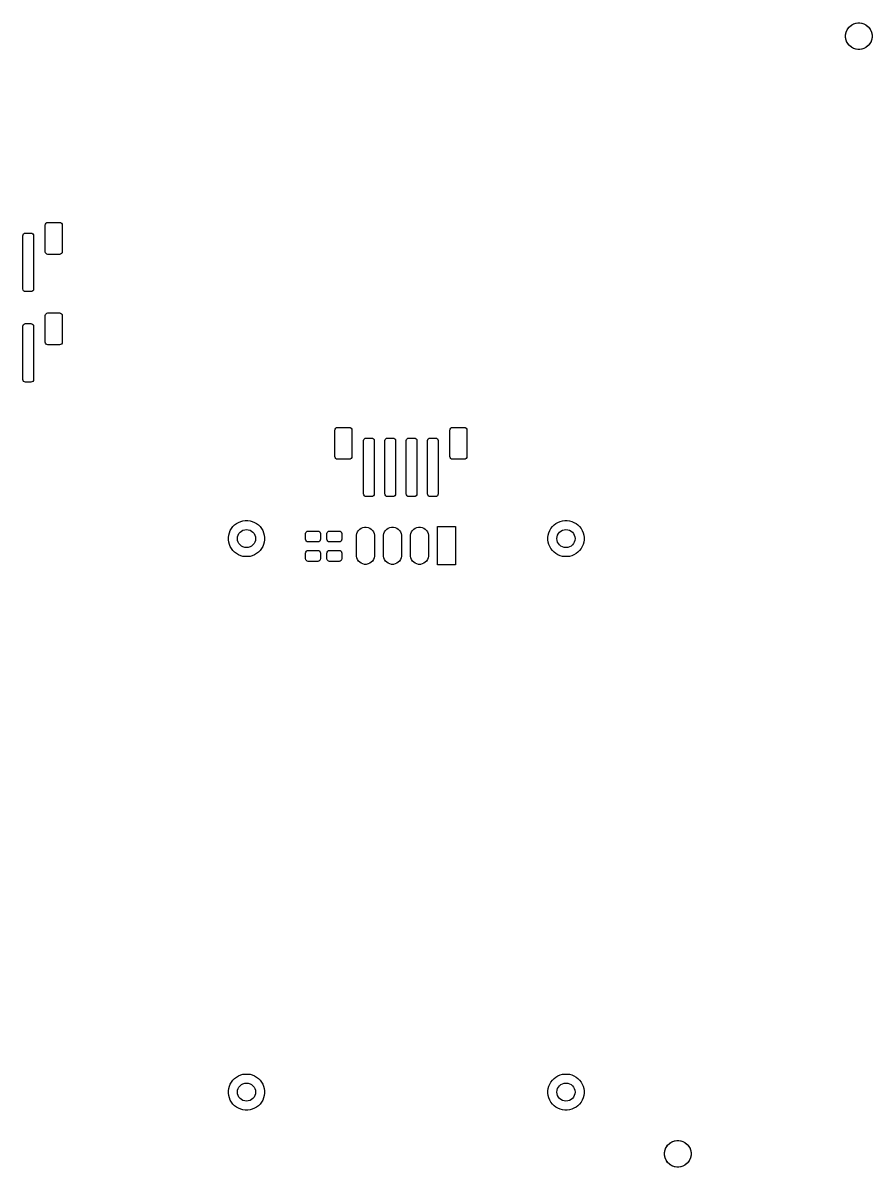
# Model space of a CAD drawing. Header units: inches. Extents: x 1.01 to 7.41, y -5.29 to -1.05.
# Drawn here: x 4.272 to 7.411, y -5.285 to -1.053 of the extents above; entities that cross this region are included whole.
import ezdxf

# ---------------------------------------------------------------- set-up
doc = ezdxf.new("R2010")
doc.units = ezdxf.units.IN
doc.header["$MEASUREMENT"] = 0
doc.layers.add('BLACK', color=250, linetype='CONTINUOUS')

msp = doc.modelspace()

# ---------------------------------------------------------------- linework, layer by layer
at = {"layer": 'BLACK', "linetype": 'CONTINUOUS'}
for p, q in [((7.3365, -1.0604), (7.3434, -1.0569)), ((7.3434, -1.0569), (7.3507, -1.0545)), ((7.3507, -1.0545), (7.3583, -1.0533)), ((7.3583, -1.0533), (7.3661, -1.0533)), ((7.3661, -1.0533), (7.3737, -1.0545)), ((7.3737, -1.0545), (7.381, -1.0569)), ((7.381, -1.0569), (7.3879, -1.0604)), ((7.3131, -1.0985), (7.3144, -1.0909)), ((7.3131, -1.1062), (7.3131, -1.0985)), ((7.3144, -1.0909), (7.3167, -1.0835)), ((7.3167, -1.0835), (7.3202, -1.0766)), ((7.3202, -1.0766), (7.3248, -1.0704)), ((7.3248, -1.0704), (7.3302, -1.0649)), ((7.3302, -1.0649), (7.3365, -1.0604)), ((7.3879, -1.0604), (7.3942, -1.0649)), ((7.3942, -1.0649), (7.3996, -1.0704)), ((7.3996, -1.0704), (7.4042, -1.0766)), ((7.4042, -1.0766), (7.4077, -1.0835)), ((7.4077, -1.0835), (7.4101, -1.0909)), ((7.4101, -1.0909), (7.4113, -1.0985)), ((7.4113, -1.0985), (7.4113, -1.1062)), ((7.3144, -1.1139), (7.3131, -1.1062)), ((7.3167, -1.1212), (7.3144, -1.1139)), ((7.3202, -1.1281), (7.3167, -1.1212)), ((7.3248, -1.1343), (7.3202, -1.1281)), ((7.3302, -1.1398), (7.3248, -1.1343)), ((7.3365, -1.1443), (7.3302, -1.1398)), ((7.3942, -1.1398), (7.3879, -1.1443)), ((7.3996, -1.1343), (7.3942, -1.1398)), ((7.4042, -1.1281), (7.3996, -1.1343)), ((7.4077, -1.1212), (7.4042, -1.1281)), ((7.4101, -1.1139), (7.4077, -1.1212)), ((7.4113, -1.1062), (7.4101, -1.1139)), ((7.3434, -1.1478), (7.3365, -1.1443)), ((7.3507, -1.1502), (7.3434, -1.1478)), ((7.3583, -1.1514), (7.3507, -1.1502)), ((7.3661, -1.1514), (7.3583, -1.1514)), ((7.3737, -1.1502), (7.3661, -1.1514)), ((7.381, -1.1478), (7.3737, -1.1502)), ((7.3879, -1.1443), (7.381, -1.1478)), ((4.3543, -1.8012), (4.3551, -1.7974)), ((4.3543, -1.8996), (4.3543, -1.8012)), ((4.3551, -1.7974), (4.3572, -1.7942)), ((4.3572, -1.7942), (4.3604, -1.7921)), ((4.3604, -1.7921), (4.3642, -1.7913)), ((4.3642, -1.7913), (4.4075, -1.7913)), ((4.4075, -1.7913), (4.4112, -1.7921)), ((4.4112, -1.7921), (4.4144, -1.7942)), ((4.4144, -1.7942), (4.4166, -1.7974)), ((4.4166, -1.7974), (4.4173, -1.8012)), ((4.4173, -1.8012), (4.4173, -1.8996)), ((4.2717, -1.8406), (4.2724, -1.8368)), ((4.2717, -2.0374), (4.2717, -1.8406)), ((4.2724, -1.8368), (4.2745, -1.8336)), ((4.2745, -1.8336), (4.2777, -1.8315)), ((4.2777, -1.8315), (4.2815, -1.8307)), ((4.2815, -1.8307), (4.3012, -1.8307)), ((4.3012, -1.8307), (4.3049, -1.8315)), ((4.3049, -1.8315), (4.3081, -1.8336)), ((4.3081, -1.8336), (4.3103, -1.8368)), ((4.3103, -1.8368), (4.311, -1.8406)), ((4.311, -1.8406), (4.311, -2.0374)), ((4.3551, -1.9034), (4.3543, -1.8996)), ((4.3572, -1.9066), (4.3551, -1.9034)), ((4.4166, -1.9034), (4.4144, -1.9066)), ((4.4173, -1.8996), (4.4166, -1.9034)), ((4.3604, -1.9087), (4.3572, -1.9066)), ((4.3642, -1.9094), (4.3604, -1.9087)), ((4.4075, -1.9094), (4.3642, -1.9094)), ((4.4112, -1.9087), (4.4075, -1.9094)), ((4.4144, -1.9066), (4.4112, -1.9087)), ((4.2724, -2.0412), (4.2717, -2.0374)), ((4.2745, -2.0444), (4.2724, -2.0412)), ((4.2777, -2.0465), (4.2745, -2.0444)), ((4.2815, -2.0472), (4.2777, -2.0465)), ((4.3012, -2.0472), (4.2815, -2.0472)), ((4.3049, -2.0465), (4.3012, -2.0472)), ((4.3081, -2.0444), (4.3049, -2.0465)), ((4.3103, -2.0412), (4.3081, -2.0444)), ((4.311, -2.0374), (4.3103, -2.0412)), ((4.3543, -2.1358), (4.3551, -2.1321)), ((4.3543, -2.2343), (4.3543, -2.1358)), ((4.3551, -2.1321), (4.3572, -2.1289)), ((4.3572, -2.1289), (4.3604, -2.1267)), ((4.3604, -2.1267), (4.3642, -2.126)), ((4.3642, -2.126), (4.4075, -2.126)), ((4.4075, -2.126), (4.4112, -2.1267)), ((4.4112, -2.1267), (4.4144, -2.1289)), ((4.4144, -2.1289), (4.4166, -2.1321)), ((4.4166, -2.1321), (4.4173, -2.1358)), ((4.4173, -2.1358), (4.4173, -2.2343)), ((4.2717, -2.1752), (4.2724, -2.1714)), ((4.2717, -2.372), (4.2717, -2.1752)), ((4.2724, -2.1714), (4.2745, -2.1682)), ((4.2745, -2.1682), (4.2777, -2.1661)), ((4.2777, -2.1661), (4.2815, -2.1654)), ((4.2815, -2.1654), (4.3012, -2.1654)), ((4.3012, -2.1654), (4.3049, -2.1661)), ((4.3049, -2.1661), (4.3081, -2.1682)), ((4.3081, -2.1682), (4.3103, -2.1714)), ((4.3103, -2.1714), (4.311, -2.1752)), ((4.311, -2.1752), (4.311, -2.372)), ((4.3551, -2.238), (4.3543, -2.2343)), ((4.3572, -2.2412), (4.3551, -2.238)), ((4.3604, -2.2433), (4.3572, -2.2412)), ((4.4144, -2.2412), (4.4112, -2.2433)), ((4.4166, -2.238), (4.4144, -2.2412)), ((4.4173, -2.2343), (4.4166, -2.238)), ((4.3642, -2.2441), (4.3604, -2.2433)), ((4.4075, -2.2441), (4.3642, -2.2441)), ((4.4112, -2.2433), (4.4075, -2.2441)), ((4.2724, -2.3758), (4.2717, -2.372)), ((4.2745, -2.379), (4.2724, -2.3758)), ((4.2777, -2.3811), (4.2745, -2.379)), ((4.2815, -2.3819), (4.2777, -2.3811)), ((4.3012, -2.3819), (4.2815, -2.3819)), ((4.3049, -2.3811), (4.3012, -2.3819)), ((4.3081, -2.379), (4.3049, -2.3811)), ((4.3103, -2.3758), (4.3081, -2.379)), ((4.311, -2.372), (4.3103, -2.3758)), ((5.4252, -2.5591), (5.4259, -2.5553)), ((5.4252, -2.6575), (5.4252, -2.5591)), ((5.4259, -2.5553), (5.4281, -2.5521)), ((5.4281, -2.5521), (5.4313, -2.55)), ((5.4313, -2.55), (5.435, -2.5492)), ((5.435, -2.5492), (5.4783, -2.5492)), ((5.4783, -2.5492), (5.4821, -2.55)), ((5.4821, -2.55), (5.4853, -2.5521)), ((5.4853, -2.5521), (5.4874, -2.5553)), ((5.4874, -2.5553), (5.4882, -2.5591)), ((5.4882, -2.5591), (5.4882, -2.6575)), ((5.8504, -2.5591), (5.8511, -2.5553)), ((5.8504, -2.6575), (5.8504, -2.5591)), ((5.8511, -2.5553), (5.8533, -2.5521)), ((5.8533, -2.5521), (5.8565, -2.55)), ((5.8565, -2.55), (5.8602, -2.5492)), ((5.8602, -2.5492), (5.9035, -2.5492)), ((5.9035, -2.5492), (5.9073, -2.55)), ((5.9073, -2.55), (5.9105, -2.5521)), ((5.9105, -2.5521), (5.9126, -2.5553)), ((5.9126, -2.5553), (5.9134, -2.5591)), ((5.9134, -2.5591), (5.9134, -2.6575)), ((5.5315, -2.5984), (5.5322, -2.5947)), ((5.5315, -2.7953), (5.5315, -2.5984)), ((5.5322, -2.5947), (5.5344, -2.5915)), ((5.5344, -2.5915), (5.5376, -2.5893)), ((5.5376, -2.5893), (5.5413, -2.5886)), ((5.5413, -2.5886), (5.561, -2.5886)), ((5.561, -2.5886), (5.5648, -2.5893)), ((5.5648, -2.5893), (5.568, -2.5915)), ((5.568, -2.5915), (5.5701, -2.5947)), ((5.5701, -2.5947), (5.5709, -2.5984)), ((5.5709, -2.5984), (5.5709, -2.7953)), ((5.6102, -2.5984), (5.611, -2.5947)), ((5.6102, -2.7953), (5.6102, -2.5984)), ((5.611, -2.5947), (5.6131, -2.5915)), ((5.6131, -2.5915), (5.6163, -2.5893)), ((5.6163, -2.5893), (5.6201, -2.5886)), ((5.6201, -2.5886), (5.6398, -2.5886)), ((5.6398, -2.5886), (5.6435, -2.5893)), ((5.6435, -2.5893), (5.6467, -2.5915)), ((5.6467, -2.5915), (5.6489, -2.5947)), ((5.6489, -2.5947), (5.6496, -2.5984)), ((5.6496, -2.5984), (5.6496, -2.7953)), ((5.689, -2.5984), (5.6897, -2.5947)), ((5.689, -2.7953), (5.689, -2.5984)), ((5.6897, -2.5947), (5.6919, -2.5915)), ((5.6919, -2.5915), (5.6951, -2.5893)), ((5.6951, -2.5893), (5.6988, -2.5886)), ((5.6988, -2.5886), (5.7185, -2.5886)), ((5.7185, -2.5886), (5.7223, -2.5893)), ((5.7223, -2.5893), (5.7255, -2.5915)), ((5.7255, -2.5915), (5.7276, -2.5947)), ((5.7276, -2.5947), (5.7283, -2.5984)), ((5.7283, -2.5984), (5.7283, -2.7953)), ((5.7677, -2.5984), (5.7685, -2.5947)), ((5.7677, -2.7953), (5.7677, -2.5984)), ((5.7685, -2.5947), (5.7706, -2.5915)), ((5.7706, -2.5915), (5.7738, -2.5893)), ((5.7738, -2.5893), (5.7776, -2.5886)), ((5.7776, -2.5886), (5.7972, -2.5886)), ((5.7972, -2.5886), (5.801, -2.5893)), ((5.801, -2.5893), (5.8042, -2.5915)), ((5.8042, -2.5915), (5.8063, -2.5947)), ((5.8063, -2.5947), (5.8071, -2.5984)), ((5.8071, -2.5984), (5.8071, -2.7953)), ((5.4259, -2.6612), (5.4252, -2.6575)), ((5.4281, -2.6644), (5.4259, -2.6612)), ((5.4313, -2.6666), (5.4281, -2.6644)), ((5.4853, -2.6644), (5.4821, -2.6666)), ((5.4874, -2.6612), (5.4853, -2.6644)), ((5.4882, -2.6575), (5.4874, -2.6612)), ((5.8511, -2.6612), (5.8504, -2.6575)), ((5.8533, -2.6644), (5.8511, -2.6612)), ((5.8565, -2.6666), (5.8533, -2.6644)), ((5.9105, -2.6644), (5.9073, -2.6666)), ((5.9126, -2.6612), (5.9105, -2.6644)), ((5.9134, -2.6575), (5.9126, -2.6612)), ((5.435, -2.6673), (5.4313, -2.6666)), ((5.4783, -2.6673), (5.435, -2.6673)), ((5.4821, -2.6666), (5.4783, -2.6673)), ((5.8602, -2.6673), (5.8565, -2.6666)), ((5.9035, -2.6673), (5.8602, -2.6673)), ((5.9073, -2.6666), (5.9035, -2.6673)), ((5.5322, -2.799), (5.5315, -2.7953)), ((5.5344, -2.8022), (5.5322, -2.799)), ((5.5376, -2.8044), (5.5344, -2.8022)), ((5.5413, -2.8051), (5.5376, -2.8044)), ((5.561, -2.8051), (5.5413, -2.8051)), ((5.5648, -2.8044), (5.561, -2.8051)), ((5.568, -2.8022), (5.5648, -2.8044)), ((5.5701, -2.799), (5.568, -2.8022)), ((5.5709, -2.7953), (5.5701, -2.799)), ((5.611, -2.799), (5.6102, -2.7953)), ((5.6131, -2.8022), (5.611, -2.799)), ((5.6163, -2.8044), (5.6131, -2.8022)), ((5.6201, -2.8051), (5.6163, -2.8044)), ((5.6398, -2.8051), (5.6201, -2.8051)), ((5.6435, -2.8044), (5.6398, -2.8051)), ((5.6467, -2.8022), (5.6435, -2.8044)), ((5.6489, -2.799), (5.6467, -2.8022)), ((5.6496, -2.7953), (5.6489, -2.799)), ((5.6897, -2.799), (5.689, -2.7953)), ((5.6919, -2.8022), (5.6897, -2.799)), ((5.6951, -2.8044), (5.6919, -2.8022)), ((5.6988, -2.8051), (5.6951, -2.8044)), ((5.7185, -2.8051), (5.6988, -2.8051)), ((5.7223, -2.8044), (5.7185, -2.8051)), ((5.7255, -2.8022), (5.7223, -2.8044)), ((5.7276, -2.799), (5.7255, -2.8022)), ((5.7283, -2.7953), (5.7276, -2.799)), ((5.7685, -2.799), (5.7677, -2.7953)), ((5.7706, -2.8022), (5.7685, -2.799)), ((5.7738, -2.8044), (5.7706, -2.8022)), ((5.7776, -2.8051), (5.7738, -2.8044)), ((5.7972, -2.8051), (5.7776, -2.8051)), ((5.801, -2.8044), (5.7972, -2.8051)), ((5.8042, -2.8022), (5.801, -2.8044)), ((5.8063, -2.799), (5.8042, -2.8022)), ((5.8071, -2.7953), (5.8063, -2.799)), ((5.0428, -2.9234), (5.0481, -2.9165)), ((5.0481, -2.9165), (5.0543, -2.9103)), ((5.0543, -2.9103), (5.0612, -2.905)), ((5.0612, -2.905), (5.0688, -2.9006)), ((5.0688, -2.9006), (5.0769, -2.8973)), ((5.0769, -2.8973), (5.0854, -2.895)), ((5.0854, -2.895), (5.094, -2.8938)), ((5.094, -2.8938), (5.1028, -2.8938)), ((5.1028, -2.8938), (5.1115, -2.895)), ((5.1115, -2.895), (5.1199, -2.8973)), ((5.1199, -2.8973), (5.128, -2.9006)), ((5.128, -2.9006), (5.1356, -2.905)), ((5.1356, -2.905), (5.1426, -2.9103)), ((5.1426, -2.9103), (5.1487, -2.9165)), ((5.1487, -2.9165), (5.1541, -2.9234)), ((5.5223, -2.9222), (5.5284, -2.9197)), ((5.5284, -2.9197), (5.5348, -2.9184)), ((5.5348, -2.9184), (5.5414, -2.9184)), ((5.5414, -2.9184), (5.5478, -2.9197)), ((5.5478, -2.9197), (5.5539, -2.9222)), ((5.6223, -2.9222), (5.6284, -2.9197)), ((5.6284, -2.9197), (5.6348, -2.9184)), ((5.6348, -2.9184), (5.6414, -2.9184)), ((5.6414, -2.9184), (5.6478, -2.9197)), ((5.6478, -2.9197), (5.6539, -2.9222)), ((5.7223, -2.9222), (5.7284, -2.9197)), ((5.7284, -2.9197), (5.7348, -2.9184)), ((5.7348, -2.9184), (5.7414, -2.9184)), ((5.7414, -2.9184), (5.7478, -2.9197)), ((5.7478, -2.9197), (5.7539, -2.9222)), ((5.8046, -3.058), (5.8046, -2.9163)), ((5.8046, -2.9163), (5.8716, -2.9163)), ((5.8716, -2.9163), (5.8716, -3.058)), ((6.2239, -2.9234), (6.2292, -2.9165)), ((6.2292, -2.9165), (6.2354, -2.9103)), ((6.2354, -2.9103), (6.2423, -2.905)), ((6.2423, -2.905), (6.2499, -2.9006)), ((6.2499, -2.9006), (6.258, -2.8973)), ((6.258, -2.8973), (6.2665, -2.895)), ((6.2665, -2.895), (6.2752, -2.8938)), ((6.2752, -2.8938), (6.2839, -2.8938)), ((6.2839, -2.8938), (6.2926, -2.895)), ((6.2926, -2.895), (6.301, -2.8973)), ((6.301, -2.8973), (6.3091, -2.9006)), ((6.3091, -2.9006), (6.3167, -2.905)), ((6.3167, -2.905), (6.3237, -2.9103)), ((6.3237, -2.9103), (6.3298, -2.9165)), ((6.3298, -2.9165), (6.3352, -2.9234)), ((5.0316, -2.9563), (5.0328, -2.9476)), ((5.0316, -2.965), (5.0316, -2.9563)), ((5.0328, -2.9476), (5.035, -2.9391)), ((5.035, -2.9391), (5.0384, -2.931)), ((5.0384, -2.931), (5.0428, -2.9234)), ((5.1541, -2.9234), (5.1585, -2.931)), ((5.1585, -2.931), (5.1618, -2.9391)), ((5.1618, -2.9391), (5.1641, -2.9476)), ((5.1641, -2.9476), (5.1652, -2.9563)), ((5.1652, -2.9563), (5.1652, -2.965)), ((5.3169, -2.9424), (5.3177, -2.9387)), ((5.3169, -2.9631), (5.3169, -2.9424)), ((5.3177, -2.9387), (5.3198, -2.9355)), ((5.3198, -2.9355), (5.323, -2.9333)), ((5.323, -2.9333), (5.3268, -2.9326)), ((5.3268, -2.9326), (5.3622, -2.9326)), ((5.3622, -2.9326), (5.366, -2.9333)), ((5.366, -2.9333), (5.3692, -2.9355)), ((5.3692, -2.9355), (5.3713, -2.9387)), ((5.3713, -2.9387), (5.372, -2.9424)), ((5.372, -2.9424), (5.372, -2.9631)), ((5.3957, -2.9424), (5.3964, -2.9387)), ((5.3957, -2.9631), (5.3957, -2.9424)), ((5.3964, -2.9387), (5.3986, -2.9355)), ((5.3986, -2.9355), (5.4017, -2.9333)), ((5.4017, -2.9333), (5.4055, -2.9326)), ((5.4055, -2.9326), (5.4409, -2.9326)), ((5.4409, -2.9326), (5.4447, -2.9333)), ((5.4447, -2.9333), (5.4479, -2.9355)), ((5.4479, -2.9355), (5.45, -2.9387)), ((5.45, -2.9387), (5.4508, -2.9424)), ((5.4508, -2.9424), (5.4508, -2.9631)), ((5.5046, -2.9517), (5.5048, -2.9484)), ((5.5046, -3.0226), (5.5046, -2.9517)), ((5.5048, -2.9484), (5.5061, -2.942)), ((5.5061, -2.942), (5.5086, -2.9359)), ((5.5086, -2.9359), (5.5122, -2.9305)), ((5.5122, -2.9305), (5.5169, -2.9258)), ((5.5169, -2.9258), (5.5223, -2.9222)), ((5.5539, -2.9222), (5.5593, -2.9258)), ((5.5593, -2.9258), (5.564, -2.9305)), ((5.564, -2.9305), (5.5676, -2.9359)), ((5.5676, -2.9359), (5.5701, -2.942)), ((5.5701, -2.942), (5.5714, -2.9484)), ((5.5714, -2.9484), (5.5716, -2.9517)), ((5.5716, -2.9517), (5.5716, -3.0226)), ((5.6046, -2.9517), (5.6048, -2.9484)), ((5.6046, -3.0226), (5.6046, -2.9517)), ((5.6048, -2.9484), (5.6061, -2.942)), ((5.6061, -2.942), (5.6086, -2.9359)), ((5.6086, -2.9359), (5.6122, -2.9305)), ((5.6122, -2.9305), (5.6169, -2.9258)), ((5.6169, -2.9258), (5.6223, -2.9222)), ((5.6539, -2.9222), (5.6593, -2.9258)), ((5.6593, -2.9258), (5.664, -2.9305)), ((5.664, -2.9305), (5.6676, -2.9359)), ((5.6676, -2.9359), (5.6701, -2.942)), ((5.6701, -2.942), (5.6714, -2.9484)), ((5.6714, -2.9484), (5.6716, -2.9517)), ((5.6716, -2.9517), (5.6716, -3.0226)), ((5.7046, -2.9517), (5.7048, -2.9484)), ((5.7046, -3.0226), (5.7046, -2.9517)), ((5.7048, -2.9484), (5.7061, -2.942)), ((5.7061, -2.942), (5.7086, -2.9359)), ((5.7086, -2.9359), (5.7122, -2.9305)), ((5.7122, -2.9305), (5.7169, -2.9258)), ((5.7169, -2.9258), (5.7223, -2.9222)), ((5.7539, -2.9222), (5.7593, -2.9258)), ((5.7593, -2.9258), (5.764, -2.9305)), ((5.764, -2.9305), (5.7676, -2.9359)), ((5.7676, -2.9359), (5.7701, -2.942)), ((5.7701, -2.942), (5.7714, -2.9484)), ((5.7714, -2.9484), (5.7716, -2.9517)), ((5.7716, -2.9517), (5.7716, -3.0226)), ((6.2127, -2.9563), (6.2139, -2.9476)), ((6.2127, -2.965), (6.2127, -2.9563)), ((6.2139, -2.9476), (6.2162, -2.9391)), ((6.2162, -2.9391), (6.2195, -2.931)), ((6.2195, -2.931), (6.2239, -2.9234)), ((6.3352, -2.9234), (6.3396, -2.931)), ((6.3396, -2.931), (6.3429, -2.9391)), ((6.3429, -2.9391), (6.3452, -2.9476)), ((6.3452, -2.9476), (6.3463, -2.9563)), ((6.3463, -2.9563), (6.3463, -2.965)), ((5.0328, -2.9737), (5.0316, -2.965)), ((5.035, -2.9821), (5.0328, -2.9737)), ((5.0384, -2.9902), (5.035, -2.9821)), ((5.0428, -2.9978), (5.0384, -2.9902)), ((5.0481, -3.0048), (5.0428, -2.9978)), ((5.0543, -3.0109), (5.0481, -3.0048)), ((5.1487, -3.0048), (5.1426, -3.0109)), ((5.1541, -2.9978), (5.1487, -3.0048)), ((5.1585, -2.9902), (5.1541, -2.9978)), ((5.1618, -2.9821), (5.1585, -2.9902)), ((5.1641, -2.9737), (5.1618, -2.9821)), ((5.1652, -2.965), (5.1641, -2.9737)), ((5.3177, -2.9669), (5.3169, -2.9631)), ((5.3198, -2.9701), (5.3177, -2.9669)), ((5.323, -2.9722), (5.3198, -2.9701)), ((5.3268, -2.9729), (5.323, -2.9722)), ((5.323, -3.0052), (5.3268, -3.0044)), ((5.3622, -2.9729), (5.3268, -2.9729)), ((5.3268, -3.0044), (5.3622, -3.0044)), ((5.366, -2.9722), (5.3622, -2.9729)), ((5.3622, -3.0044), (5.366, -3.0052)), ((5.3692, -2.9701), (5.366, -2.9722)), ((5.3713, -2.9669), (5.3692, -2.9701)), ((5.372, -2.9631), (5.3713, -2.9669)), ((5.3964, -2.9669), (5.3957, -2.9631)), ((5.3986, -2.9701), (5.3964, -2.9669)), ((5.4017, -2.9722), (5.3986, -2.9701)), ((5.4055, -2.9729), (5.4017, -2.9722)), ((5.4017, -3.0052), (5.4055, -3.0044)), ((5.4409, -2.9729), (5.4055, -2.9729)), ((5.4055, -3.0044), (5.4409, -3.0044)), ((5.4447, -2.9722), (5.4409, -2.9729)), ((5.4409, -3.0044), (5.4447, -3.0052)), ((5.4479, -2.9701), (5.4447, -2.9722)), ((5.45, -2.9669), (5.4479, -2.9701)), ((5.4508, -2.9631), (5.45, -2.9669)), ((6.2139, -2.9737), (6.2127, -2.965)), ((6.2162, -2.9821), (6.2139, -2.9737)), ((6.2195, -2.9902), (6.2162, -2.9821)), ((6.2239, -2.9978), (6.2195, -2.9902)), ((6.2292, -3.0048), (6.2239, -2.9978)), ((6.2354, -3.0109), (6.2292, -3.0048)), ((6.3298, -3.0048), (6.3237, -3.0109)), ((6.3352, -2.9978), (6.3298, -3.0048)), ((6.3396, -2.9902), (6.3352, -2.9978)), ((6.3429, -2.9821), (6.3396, -2.9902)), ((6.3452, -2.9737), (6.3429, -2.9821)), ((6.3463, -2.965), (6.3452, -2.9737)), ((5.0612, -3.0163), (5.0543, -3.0109)), ((5.0688, -3.0207), (5.0612, -3.0163)), ((5.0769, -3.024), (5.0688, -3.0207)), ((5.0854, -3.0263), (5.0769, -3.024)), ((5.094, -3.0274), (5.0854, -3.0263)), ((5.1028, -3.0274), (5.094, -3.0274)), ((5.1115, -3.0263), (5.1028, -3.0274)), ((5.1199, -3.024), (5.1115, -3.0263)), ((5.128, -3.0207), (5.1199, -3.024)), ((5.1356, -3.0163), (5.128, -3.0207)), ((5.1426, -3.0109), (5.1356, -3.0163)), ((5.3169, -3.0143), (5.3177, -3.0105)), ((5.3169, -3.0349), (5.3169, -3.0143)), ((5.3177, -3.0387), (5.3169, -3.0349)), ((5.3177, -3.0105), (5.3198, -3.0073)), ((5.3198, -3.0419), (5.3177, -3.0387)), ((5.3198, -3.0073), (5.323, -3.0052)), ((5.323, -3.044), (5.3198, -3.0419)), ((5.3268, -3.0448), (5.323, -3.044)), ((5.3622, -3.0448), (5.3268, -3.0448)), ((5.366, -3.044), (5.3622, -3.0448)), ((5.366, -3.0052), (5.3692, -3.0073)), ((5.3692, -3.0419), (5.366, -3.044)), ((5.3692, -3.0073), (5.3713, -3.0105)), ((5.3713, -3.0387), (5.3692, -3.0419)), ((5.3713, -3.0105), (5.372, -3.0143)), ((5.372, -3.0349), (5.3713, -3.0387)), ((5.372, -3.0143), (5.372, -3.0349)), ((5.3957, -3.0143), (5.3964, -3.0105)), ((5.3957, -3.0349), (5.3957, -3.0143)), ((5.3964, -3.0387), (5.3957, -3.0349)), ((5.3964, -3.0105), (5.3986, -3.0073)), ((5.3986, -3.0419), (5.3964, -3.0387)), ((5.3986, -3.0073), (5.4017, -3.0052)), ((5.4017, -3.044), (5.3986, -3.0419)), ((5.4055, -3.0448), (5.4017, -3.044)), ((5.4409, -3.0448), (5.4055, -3.0448)), ((5.4447, -3.044), (5.4409, -3.0448)), ((5.4447, -3.0052), (5.4479, -3.0073)), ((5.4479, -3.0419), (5.4447, -3.044)), ((5.4479, -3.0073), (5.45, -3.0105)), ((5.45, -3.0387), (5.4479, -3.0419)), ((5.45, -3.0105), (5.4508, -3.0143)), ((5.4508, -3.0349), (5.45, -3.0387)), ((5.4508, -3.0143), (5.4508, -3.0349)), ((5.5048, -3.0258), (5.5046, -3.0226)), ((5.5061, -3.0323), (5.5048, -3.0258)), ((5.5086, -3.0383), (5.5061, -3.0323)), ((5.5122, -3.0438), (5.5086, -3.0383)), ((5.5169, -3.0484), (5.5122, -3.0438)), ((5.564, -3.0438), (5.5593, -3.0484)), ((5.5676, -3.0383), (5.564, -3.0438)), ((5.5701, -3.0323), (5.5676, -3.0383)), ((5.5714, -3.0258), (5.5701, -3.0323)), ((5.5716, -3.0226), (5.5714, -3.0258)), ((5.6048, -3.0258), (5.6046, -3.0226)), ((5.6061, -3.0323), (5.6048, -3.0258)), ((5.6086, -3.0383), (5.6061, -3.0323)), ((5.6122, -3.0438), (5.6086, -3.0383)), ((5.6169, -3.0484), (5.6122, -3.0438)), ((5.664, -3.0438), (5.6593, -3.0484)), ((5.6676, -3.0383), (5.664, -3.0438)), ((5.6701, -3.0323), (5.6676, -3.0383)), ((5.6714, -3.0258), (5.6701, -3.0323)), ((5.6716, -3.0226), (5.6714, -3.0258)), ((5.7048, -3.0258), (5.7046, -3.0226)), ((5.7061, -3.0323), (5.7048, -3.0258)), ((5.7086, -3.0383), (5.7061, -3.0323)), ((5.7122, -3.0438), (5.7086, -3.0383)), ((5.7169, -3.0484), (5.7122, -3.0438)), ((5.764, -3.0438), (5.7593, -3.0484)), ((5.7676, -3.0383), (5.764, -3.0438)), ((5.7701, -3.0323), (5.7676, -3.0383)), ((5.7714, -3.0258), (5.7701, -3.0323)), ((5.7716, -3.0226), (5.7714, -3.0258)), ((6.2423, -3.0163), (6.2354, -3.0109)), ((6.2499, -3.0207), (6.2423, -3.0163)), ((6.258, -3.024), (6.2499, -3.0207)), ((6.2665, -3.0263), (6.258, -3.024)), ((6.2752, -3.0274), (6.2665, -3.0263)), ((6.2839, -3.0274), (6.2752, -3.0274)), ((6.2926, -3.0263), (6.2839, -3.0274)), ((6.301, -3.024), (6.2926, -3.0263)), ((6.3091, -3.0207), (6.301, -3.024)), ((6.3167, -3.0163), (6.3091, -3.0207)), ((6.3237, -3.0109), (6.3167, -3.0163)), ((5.5223, -3.0521), (5.5169, -3.0484)), ((5.5284, -3.0546), (5.5223, -3.0521)), ((5.5348, -3.0559), (5.5284, -3.0546)), ((5.5414, -3.0559), (5.5348, -3.0559)), ((5.5478, -3.0546), (5.5414, -3.0559)), ((5.5539, -3.0521), (5.5478, -3.0546)), ((5.5593, -3.0484), (5.5539, -3.0521)), ((5.6223, -3.0521), (5.6169, -3.0484)), ((5.6284, -3.0546), (5.6223, -3.0521)), ((5.6348, -3.0559), (5.6284, -3.0546)), ((5.6414, -3.0559), (5.6348, -3.0559)), ((5.6478, -3.0546), (5.6414, -3.0559)), ((5.6539, -3.0521), (5.6478, -3.0546)), ((5.6593, -3.0484), (5.6539, -3.0521)), ((5.7223, -3.0521), (5.7169, -3.0484)), ((5.7284, -3.0546), (5.7223, -3.0521)), ((5.7348, -3.0559), (5.7284, -3.0546)), ((5.7414, -3.0559), (5.7348, -3.0559)), ((5.7478, -3.0546), (5.7414, -3.0559)), ((5.7539, -3.0521), (5.7478, -3.0546)), ((5.7593, -3.0484), (5.7539, -3.0521)), ((5.8716, -3.058), (5.8046, -3.058)), ((5.0612, -4.9522), (5.0688, -4.9478)), ((5.0688, -4.9478), (5.0769, -4.9445)), ((5.0769, -4.9445), (5.0854, -4.9422)), ((5.0854, -4.9422), (5.094, -4.9411)), ((5.094, -4.9411), (5.1028, -4.9411)), ((5.1028, -4.9411), (5.1115, -4.9422)), ((5.1115, -4.9422), (5.1199, -4.9445)), ((5.1199, -4.9445), (5.128, -4.9478)), ((5.128, -4.9478), (5.1356, -4.9522)), ((6.2423, -4.9522), (6.2499, -4.9478)), ((6.2499, -4.9478), (6.258, -4.9445)), ((6.258, -4.9445), (6.2665, -4.9422)), ((6.2665, -4.9422), (6.2752, -4.9411)), ((6.2752, -4.9411), (6.2839, -4.9411)), ((6.2839, -4.9411), (6.2926, -4.9422)), ((6.2926, -4.9422), (6.301, -4.9445)), ((6.301, -4.9445), (6.3091, -4.9478)), ((6.3091, -4.9478), (6.3167, -4.9522)), ((5.0328, -4.9948), (5.035, -4.9864)), ((5.035, -4.9864), (5.0384, -4.9783)), ((5.0384, -4.9783), (5.0428, -4.9707)), ((5.0428, -4.9707), (5.0481, -4.9637)), ((5.0481, -4.9637), (5.0543, -4.9576)), ((5.0543, -4.9576), (5.0612, -4.9522)), ((5.1356, -4.9522), (5.1426, -4.9576)), ((5.1426, -4.9576), (5.1487, -4.9637)), ((5.1487, -4.9637), (5.1541, -4.9707)), ((5.1541, -4.9707), (5.1585, -4.9783)), ((5.1585, -4.9783), (5.1618, -4.9864)), ((5.1618, -4.9864), (5.1641, -4.9948)), ((6.2139, -4.9948), (6.2162, -4.9864)), ((6.2162, -4.9864), (6.2195, -4.9783)), ((6.2195, -4.9783), (6.2239, -4.9707)), ((6.2239, -4.9707), (6.2292, -4.9637)), ((6.2292, -4.9637), (6.2354, -4.9576)), ((6.2354, -4.9576), (6.2423, -4.9522)), ((6.3167, -4.9522), (6.3237, -4.9576)), ((6.3237, -4.9576), (6.3298, -4.9637)), ((6.3298, -4.9637), (6.3352, -4.9707)), ((6.3352, -4.9707), (6.3396, -4.9783)), ((6.3396, -4.9783), (6.3429, -4.9864)), ((6.3429, -4.9864), (6.3452, -4.9948)), ((5.0316, -5.0035), (5.0328, -4.9948)), ((5.0316, -5.0123), (5.0316, -5.0035)), ((5.0328, -5.0209), (5.0316, -5.0123)), ((5.035, -5.0294), (5.0328, -5.0209)), ((5.0384, -5.0375), (5.035, -5.0294)), ((5.1618, -5.0294), (5.1585, -5.0375)), ((5.1641, -5.0209), (5.1618, -5.0294)), ((5.1641, -4.9948), (5.1652, -5.0035)), ((5.1652, -5.0123), (5.1641, -5.0209)), ((5.1652, -5.0035), (5.1652, -5.0123)), ((6.2127, -5.0035), (6.2139, -4.9948)), ((6.2127, -5.0123), (6.2127, -5.0035)), ((6.2139, -5.0209), (6.2127, -5.0123)), ((6.2162, -5.0294), (6.2139, -5.0209)), ((6.2195, -5.0375), (6.2162, -5.0294)), ((6.3429, -5.0294), (6.3396, -5.0375)), ((6.3452, -5.0209), (6.3429, -5.0294)), ((6.3452, -4.9948), (6.3463, -5.0035)), ((6.3463, -5.0123), (6.3452, -5.0209)), ((6.3463, -5.0035), (6.3463, -5.0123)), ((5.0428, -5.0451), (5.0384, -5.0375)), ((5.0481, -5.052), (5.0428, -5.0451)), ((5.0543, -5.0582), (5.0481, -5.052)), ((5.0612, -5.0635), (5.0543, -5.0582)), ((5.0688, -5.0679), (5.0612, -5.0635)), ((5.0769, -5.0713), (5.0688, -5.0679)), ((5.0854, -5.0735), (5.0769, -5.0713)), ((5.094, -5.0747), (5.0854, -5.0735)), ((5.1028, -5.0747), (5.094, -5.0747)), ((5.1115, -5.0735), (5.1028, -5.0747)), ((5.1199, -5.0713), (5.1115, -5.0735)), ((5.128, -5.0679), (5.1199, -5.0713)), ((5.1356, -5.0635), (5.128, -5.0679)), ((5.1426, -5.0582), (5.1356, -5.0635)), ((5.1487, -5.052), (5.1426, -5.0582)), ((5.1541, -5.0451), (5.1487, -5.052)), ((5.1585, -5.0375), (5.1541, -5.0451)), ((6.2239, -5.0451), (6.2195, -5.0375)), ((6.2292, -5.052), (6.2239, -5.0451)), ((6.2354, -5.0582), (6.2292, -5.052)), ((6.2423, -5.0635), (6.2354, -5.0582)), ((6.2499, -5.0679), (6.2423, -5.0635)), ((6.258, -5.0713), (6.2499, -5.0679)), ((6.2665, -5.0735), (6.258, -5.0713)), ((6.2752, -5.0747), (6.2665, -5.0735)), ((6.2839, -5.0747), (6.2752, -5.0747)), ((6.2926, -5.0735), (6.2839, -5.0747)), ((6.301, -5.0713), (6.2926, -5.0735)), ((6.3091, -5.0679), (6.301, -5.0713)), ((6.3167, -5.0635), (6.3091, -5.0679)), ((6.3237, -5.0582), (6.3167, -5.0635)), ((6.3298, -5.052), (6.3237, -5.0582)), ((6.3352, -5.0451), (6.3298, -5.052)), ((6.3396, -5.0375), (6.3352, -5.0451)), ((6.651, -5.2105), (6.6555, -5.2043)), ((6.6555, -5.2043), (6.661, -5.1988)), ((6.661, -5.1988), (6.6672, -5.1943)), ((6.6672, -5.1943), (6.6741, -5.1908)), ((6.6741, -5.1908), (6.6814, -5.1884)), ((6.6814, -5.1884), (6.6891, -5.1872)), ((6.6891, -5.1872), (6.6968, -5.1872)), ((6.6968, -5.1872), (6.7044, -5.1884)), ((6.7044, -5.1884), (6.7117, -5.1908)), ((6.7117, -5.1908), (6.7186, -5.1943)), ((6.7186, -5.1943), (6.7249, -5.1988)), ((6.7249, -5.1988), (6.7303, -5.2043)), ((6.7303, -5.2043), (6.7349, -5.2105)), ((6.6439, -5.2324), (6.6451, -5.2247)), ((6.6439, -5.2401), (6.6439, -5.2324)), ((6.6451, -5.2477), (6.6439, -5.2401)), ((6.6451, -5.2247), (6.6474, -5.2174)), ((6.6474, -5.2551), (6.6451, -5.2477)), ((6.6474, -5.2174), (6.651, -5.2105)), ((6.7349, -5.2105), (6.7384, -5.2174)), ((6.7384, -5.2174), (6.7408, -5.2247)), ((6.7408, -5.2477), (6.7384, -5.2551)), ((6.7408, -5.2247), (6.742, -5.2324)), ((6.742, -5.2401), (6.7408, -5.2477)), ((6.742, -5.2324), (6.742, -5.2401)), ((6.651, -5.2619), (6.6474, -5.2551)), ((6.6555, -5.2682), (6.651, -5.2619)), ((6.661, -5.2736), (6.6555, -5.2682)), ((6.6672, -5.2782), (6.661, -5.2736)), ((6.6741, -5.2817), (6.6672, -5.2782)), ((6.6814, -5.2841), (6.6741, -5.2817)), ((6.6891, -5.2853), (6.6814, -5.2841)), ((6.6968, -5.2853), (6.6891, -5.2853)), ((6.7044, -5.2841), (6.6968, -5.2853)), ((6.7117, -5.2817), (6.7044, -5.2841)), ((6.7186, -5.2782), (6.7117, -5.2817)), ((6.7249, -5.2736), (6.7186, -5.2782)), ((6.7303, -5.2682), (6.7249, -5.2736)), ((6.7349, -5.2619), (6.7303, -5.2682)), ((6.7384, -5.2551), (6.7349, -5.2619))]:
    msp.add_line(p, q, dxfattribs=at)
at = {"layer": 'BLACK'}
for centre, radius in [((7.3622, -1.1024), 0.0492), ((7.3622, -1.1024), 0.0492), ((5.0984, -2.9606), 0.0335), ((5.0984, -2.9606), 0.0335), ((6.2795, -2.9606), 0.0335), ((6.2795, -2.9606), 0.0335), ((5.0984, -5.0079), 0.0335), ((5.0984, -5.0079), 0.0335), ((6.2795, -5.0079), 0.0335), ((6.2795, -5.0079), 0.0335), ((6.6929, -5.2362), 0.0492), ((6.6929, -5.2362), 0.0492)]:
    msp.add_circle(centre, radius, dxfattribs=at)

doc.saveas('drawing.dxf')
